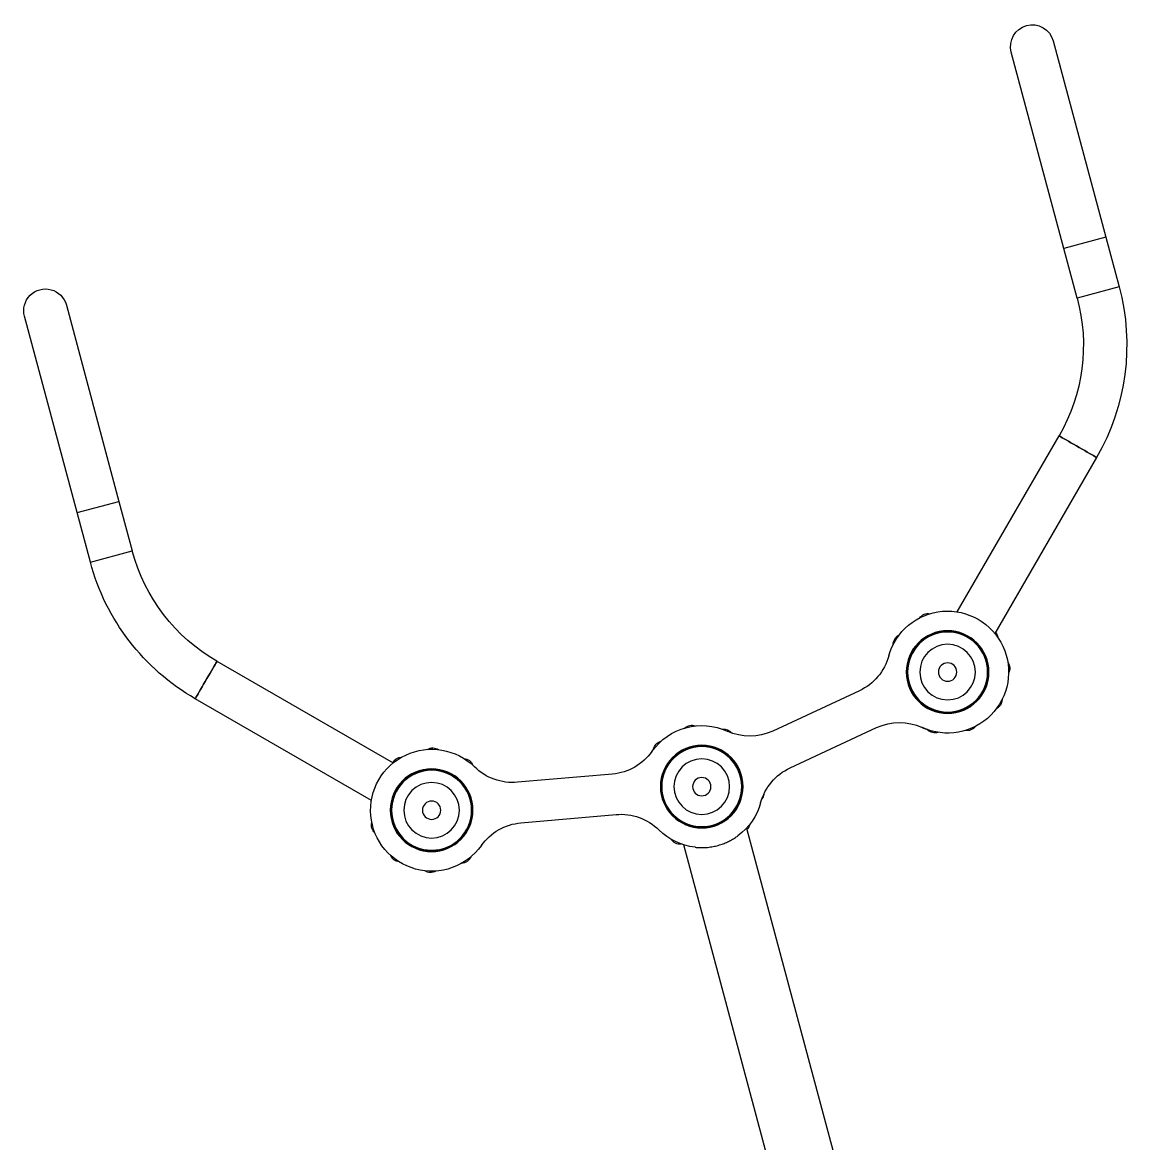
# Model space of a CAD drawing. Header units: millimetres. Extents: x 694231 to 734331, y 4486031 to 4541543.
# Drawn here: x 713338.994 to 713339.814, y 4487265.394 to 4487266.222 of the extents above; entities that cross this region are included whole.
import ezdxf

# ---------------------------------------------------------------- set-up
doc = ezdxf.new("R2010")
doc.units = ezdxf.units.MM

# ---------------------------------------------------------------- blocks, each defined once
blk = doc.blocks.new('ERER')
at = {"color": 7, "linetype": 'Continuous', "lineweight": 25}
for p, q in [((2598.31684, 998.00027), (2598.24867, 997.74578)), ((2598.29503, 997.73333), (2598.3632, 997.98785)), ((2598.12862, 997.72947), (2598.19874, 997.72334)), ((2598.01833, 997.71299), (2597.88843, 997.63798)), ((2598.01833, 997.713), (2598.01833, 997.71299)), ((2598.19613, 997.69346), (2598.12601, 997.69959)), ((2597.90443, 997.61027), (2598.03433, 997.68528)), ((2598.32707, 997.68897), (2598.39086, 997.65923)), ((2598.37819, 997.63204), (2598.31439, 997.66178)), ((2598.55316, 997.45993), (2598.47815, 997.58983)), ((2598.45017, 997.57378), (2598.45051, 997.57368)), ((2598.45044, 997.57383), (2598.52545, 997.44393)), ((2597.8111, 997.53718), (2597.8013, 997.5006)), ((2597.8111, 997.53718), (2597.84201, 997.5289)), ((2597.83221, 997.49232), (2597.84201, 997.5289)), ((2597.8013, 997.5006), (2597.76249, 997.35571)), ((2597.8013, 997.5006), (2597.83221, 997.49232)), ((2597.7934, 997.34743), (2597.83221, 997.49232)), ((2598.53885, 997.34225), (2598.52905, 997.30567)), ((2598.56976, 997.33397), (2598.53885, 997.34225)), ((2598.55996, 997.29739), (2598.56976, 997.33397)), ((2598.52905, 997.30567), (2598.49024, 997.16078)), ((2598.55996, 997.29739), (2598.52905, 997.30567)), ((2598.52115, 997.1525), (2598.55996, 997.29739))]:
    blk.add_line(p, q, dxfattribs=at)
at = {"color": 7, "linetype": 'Continuous', "lineweight": 25, "flags": 128}
for points in [[(2597.88843, 997.63798), (2597.88852, 997.63783), (2597.88879, 997.63737), (2597.88922, 997.63661), (2597.88982, 997.63558), (2597.89057, 997.63429), (2597.89144, 997.63277), (2597.89243, 997.63106), (2597.89351, 997.62919), (2597.89465, 997.62721), (2597.89584, 997.62516), (2597.89703, 997.62309), (2597.89821, 997.62104), (2597.89936, 997.61907), (2597.90043, 997.6172), (2597.90142, 997.61549), (2597.9023, 997.61397), (2597.90304, 997.61268), (2597.90364, 997.61164), (2597.90408, 997.61089), (2597.90434, 997.61043), (2597.90443, 997.61027), (2597.90443, 997.61027)], [(2597.90443, 997.61027), (2597.90434, 997.61043), (2597.90408, 997.61089), (2597.90364, 997.61164), (2597.90304, 997.61268), (2597.9023, 997.61397), (2597.90142, 997.61549), (2597.90043, 997.6172), (2597.89936, 997.61907), (2597.89821, 997.62104), (2597.89703, 997.62309), (2597.89584, 997.62516), (2597.89465, 997.62721), (2597.89351, 997.62919), (2597.89243, 997.63106), (2597.89144, 997.63277), (2597.89057, 997.63429), (2597.88982, 997.63558), (2597.88922, 997.63661), (2597.88879, 997.63737), (2597.88852, 997.63783), (2597.88843, 997.63798)], [(2598.55316, 997.45993), (2598.55301, 997.45984), (2598.55255, 997.45958), (2598.55179, 997.45914), (2598.55075, 997.45854), (2598.54946, 997.4578), (2598.54795, 997.45692), (2598.54623, 997.45593), (2598.54437, 997.45486), (2598.54239, 997.45371), (2598.54034, 997.45253), (2598.53827, 997.45133), (2598.53622, 997.45015), (2598.53424, 997.44901), (2598.53238, 997.44793), (2598.53067, 997.44694), (2598.52915, 997.44607), (2598.52786, 997.44532), (2598.52682, 997.44472), (2598.52607, 997.44429), (2598.52561, 997.44402), (2598.52545, 997.44393), (2598.52545, 997.44393)], [(2598.52545, 997.44393), (2598.52561, 997.44402), (2598.52607, 997.44429), (2598.52682, 997.44472), (2598.52786, 997.44532), (2598.52915, 997.44607), (2598.53067, 997.44694), (2598.53238, 997.44793), (2598.53424, 997.44901), (2598.53622, 997.45015), (2598.53827, 997.45133), (2598.54034, 997.45253), (2598.54239, 997.45371), (2598.54437, 997.45486), (2598.54623, 997.45593), (2598.54795, 997.45692), (2598.54946, 997.4578), (2598.55075, 997.45854), (2598.55179, 997.45914), (2598.55255, 997.45958), (2598.55301, 997.45984), (2598.55316, 997.45993), (2598.55316, 997.45993)]]:
    blk.add_lwpolyline(points, dxfattribs=at)
at = {"color": 7, "linetype": 'Continuous', "lineweight": 25}
for centre, radius in [((2598.06275, 997.72017), 0.0305), ((2598.06275, 997.72017), 0.03), ((2598.06275, 997.72017), 0.0295), ((2598.06275, 997.72017), 0.0205), ((2598.26199, 997.70276), 0.0305), ((2598.26199, 997.70276), 0.03), ((2598.06275, 997.72017), 0.00675), ((2598.26199, 997.70276), 0.0295), ((2598.26199, 997.70276), 0.0205), ((2598.26199, 997.70276), 0.00675), ((2598.44326, 997.61825), 0.0305), ((2598.44326, 997.61825), 0.03), ((2598.44326, 997.61825), 0.0295), ((2598.44326, 997.61825), 0.0205), ((2598.44326, 997.61825), 0.00675)]:
    blk.add_circle(centre, radius, dxfattribs=at)
for centre, radius, start, end in [((2598.06188, 997.75865), 0.00752, 58.72196, 123.87182), ((2598.06275, 997.72017), 0.045, 35.32531, 314.68488), ((2598.03943, 997.75079), 0.00752, 94.72196, 159.87182), ((2598.08466, 997.75181), 0.00752, 22.72196, 87.87183), ((2598.1321, 997.76932), 0.04, 215.32531, 265.0051), ((2598.26199, 997.70276), 0.045, 96.3731, 134.68488), ((2598.24582, 997.73768), 0.00752, 82.2728, 147.42267), ((2598.02589, 997.73123), 0.00752, 130.72195, 195.87182), ((2598.20222, 997.76319), 0.04, 265.0051, 314.68488), ((2598.26199, 997.70276), 0.045, 15.32531, 53.63709), ((2598.29021, 997.72893), 0.00752, 10.2728, 47.10468), ((2598.34397, 997.72522), 0.04, 195.32531, 245.0051), ((2598.3002, 997.70735), 0.00752, 8.94853, 35.48659), ((2598.12253, 997.65974), 0.04, 85.0051, 134.68488), ((2598.19264, 997.65361), 0.04, 35.32531, 85.0051), ((2598.04084, 997.68853), 0.00752, 205.83448, 267.87183), ((2598.08607, 997.68956), 0.00752, 274.72195, 339.87183), ((2598.06362, 997.6817), 0.00752, 238.72197, 303.87182), ((2598.26199, 997.70276), 0.045, 215.32531, 294.68488), ((2598.23378, 997.67659), 0.00752, 190.27281, 255.42267), ((2598.25455, 997.665), 0.00752, 226.2728, 291.42268), ((2598.27816, 997.66784), 0.00752, 262.27281, 322.04601), ((2598.29749, 997.62553), 0.04, 65.0051, 114.68488), ((2598.40776, 997.69548), 0.04, 245.0051, 294.68488), ((2598.44326, 997.61825), 0.045, 195.32531, 114.68488), ((2598.44326, 997.61825), 0.045, 99.16122, 114.68488), ((2598.43396, 997.6556), 0.00752, 71.41018, 136.56005), ((2598.45769, 997.65393), 0.00752, 35.41017, 100.56005), ((2598.4759, 997.63864), 0.00752, 359.41018, 64.56005), ((2597.97144, 997.49423), 0.166, 120.0051, 165.0051), ((2598.36128, 997.59579), 0.04, 15.32531, 65.0051), ((2598.48165, 997.61556), 0.00752, 323.41018, 28.56005), ((2597.97144, 997.49423), 0.134, 120.0051, 165.0051), ((2598.41062, 997.59787), 0.00752, 179.41018, 244.56005), ((2598.47274, 997.59351), 0.00752, 322.29134, 352.56004), ((2598.42884, 997.58257), 0.00752, 215.41018, 280.56005), ((2598.40941, 997.37692), 0.166, 345.0051, 30.0051), ((2598.40941, 997.37692), 0.134, 345.0051, 30.0051), ((2597.77794, 997.35157), 0.016, 165.00509, 345.0051), ((2598.50569, 997.15664), 0.016, 165.0051, 345.00509)]:
    blk.add_arc(centre, radius, start, end, dxfattribs=at)
blk.add_open_spline([(2598.25704, 997.74747), (2598.25733, 997.7475), (2598.25864, 997.74768), (2598.26139, 997.7478), (2598.26526, 997.7477), (2598.26925, 997.74723), (2598.27319, 997.7464), (2598.27682, 997.7453), (2598.28021, 997.74395), (2598.28331, 997.74244), (2598.28612, 997.74078), (2598.28792, 997.73959), (2598.28864, 997.73902), (2598.28867, 997.739)], degree=3, knots=[0, 0, 0, 0, 0.032767, 0.148339, 0.26318, 0.382065, 0.485994, 0.593394, 0.69077, 0.790764, 0.892458, 0.996597, 1, 1, 1, 1], dxfattribs=at)

msp = doc.modelspace()

# ---------------------------------------------------------------- block references
at = {"color": 6, "lineweight": 53, "xscale": -1, "rotation": 180}
msp.add_blockref('ERER', (710741.23279, 4488263.36047), dxfattribs=at)

doc.saveas('drawing.dxf')
